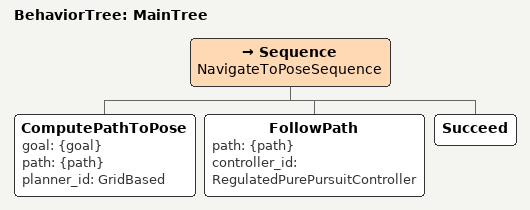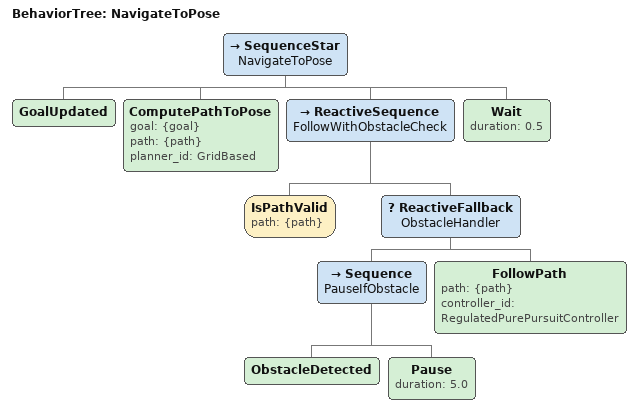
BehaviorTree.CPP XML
<?xml version="1.0" encoding="UTF-8"?>
<root main_tree_to_execute="MainTree">

  <BehaviorTree ID="MainTree">
    <Sequence name="NavigateToPoseSequence">
      <ComputePathToPose goal="{goal}" path="{path}" planner_id="GridBased"/>
      <FollowPath path="{path}" controller_id="RegulatedPurePursuitController"/>
      <Succeed/>
    </Sequence>
  </BehaviorTree>

  <BehaviorTree ID="NavigateToPose">
    <SequenceStar name="NavigateToPose">
      <GoalUpdated/>
      <ComputePathToPose goal="{goal}" path="{path}" planner_id="GridBased"/>
      <ReactiveSequence name="FollowWithObstacleCheck">
        <IsPathValid path="{path}"/>
        <ReactiveFallback name="ObstacleHandler">
          <Sequence name="PauseIfObstacle">
            <ObstacleDetected/>
            <Pause duration="5.0"/>
          </Sequence>
          <FollowPath path="{path}" controller_id="RegulatedPurePursuitController"/>
        </ReactiveFallback>
      </ReactiveSequence>
      <Wait duration="0.5"/>
    </SequenceStar>
  </BehaviorTree>

</root>
